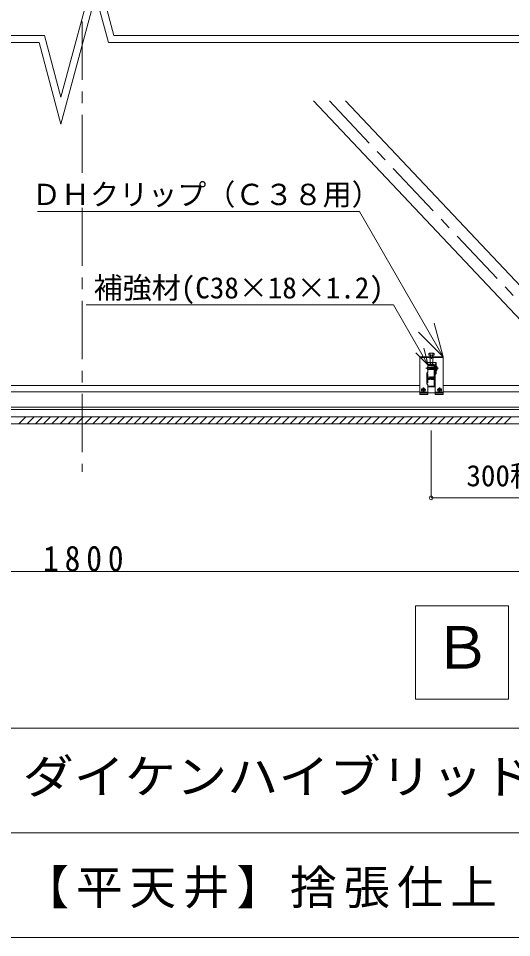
# Model space of a CAD drawing. Units: millimetres at full size, sheet at 1:20; details may follow other scales. Extents: x -4155 to 4045, y -2866 to 2834.
# Drawn here: x 711 to 1560, y -2866 to -1286 of the extents above; entities that cross this region are included whole.
import ezdxf
from ezdxf.enums import TextEntityAlignment as Align

# ---------------------------------------------------------------- set-up
doc = ezdxf.new("R2010")
doc.units = ezdxf.units.MM
doc.header["$LTSCALE"] = 20
doc.linetypes.add('CHAIN1', pattern=[8, 5, -1, 1, -1])
for name, color, linetype, lineweight in [('1-0_断面', 7, 'Continuous', 9), ('1-1_寸法', 7, 'Continuous', 9), ('1-2_文字', 7, 'Continuous', 9), ('F-0_図枠', 7, 'Continuous', 9)]:
    doc.layers.add(name, color=color, linetype=linetype, lineweight=lineweight)
doc.styles.add('ＭＳ ゴシック', font='')
doc.styles.get('ＭＳ ゴシック').set_extended_font_data('MS Gothic')

msp = doc.modelspace()

# ---------------------------------------------------------------- linework, layer by layer
at = {"layer": '1-0_断面', "color": 4, "linetype": 'CHAIN1'}
for p, q in [((821.26, -171.38), (821.26, -2065.23)), ((1246.31, -1427.49), (1667.1, -1873.03))]:
    msp.add_line(p, q, dxfattribs=at)
at = {"layer": '1-0_断面'}
for p, q in [((1218.8, -1427.49), (1673.31, -1908.74)), ((1273.82, -1427.49), (1702.4, -1881.28)), ((1418.53, -1861.46), (1425.45, -1861.46)), ((1419.68, -1861.96), (1419.68, -1864.96)), ((1424.3, -1861.96), (1424.3, -1864.96)), ((1426.61, -1861.96), (1426.61, -1864.96)), ((1421.99, -1867.46), (1401.99, -1867.46)), ((1401.99, -1867.46), (1401.99, -1932.46)), ((1421.99, -1868.66), (1401.99, -1868.66)), ((1415.64, -1877.46), (1421.99, -1877.46)), ((1418.99, -1869.3), (1418.99, -1870.6)), ((1419.92, -1870.6), (1418.99, -1870.6)), ((1419.49, -1864.96), (1419.49, -1867.46)), ((1419.49, -1867.46), (1419.49, -1877.46)), ((1419.49, -1877.46), (1419.49, -1880.26)), ((1420.19, -1864.96), (1420.19, -1867.46)), ((1420.19, -1877.46), (1420.19, -1880.96)), ((1421.99, -1870.6), (1421.34, -1870.6)), ((1421.99, -1867.46), (1441.99, -1867.46)), ((1421.99, -1868.66), (1441.99, -1868.66)), ((1421.99, -1870.6), (1422.63, -1870.6)), ((1429.84, -1877.46), (1421.99, -1877.46)), ((1423.79, -1864.96), (1423.79, -1867.46)), ((1423.79, -1877.46), (1423.79, -1880.96)), ((1424.06, -1870.6), (1424.99, -1870.6)), ((1424.49, -1864.96), (1424.49, -1867.46)), ((1424.49, -1867.46), (1424.49, -1877.46)), ((1424.99, -1869.3), (1424.99, -1870.6)), ((1429.84, -1879.46), (1428.34, -1879.46)), ((1428.34, -1894.96), (1428.34, -1879.46)), ((1429.54, -1894.96), (1429.54, -1879.46)), ((1429.84, -1896.46), (1429.84, -1877.46)), ((1441.99, -1867.46), (1441.99, -1932.46)), ((1412.35, -1887.21), (1433.73, -1887.21)), ((1415.47, -1889.25), (1413.84, -1887.21)), ((1415.39, -1885.23), (1413.85, -1887.21)), ((1414.14, -1913.96), (1414.14, -1895.46)), ((1419.06, -1885.23), (1415.39, -1885.23)), ((1418.94, -1889.25), (1415.47, -1889.25)), ((1415.99, -1880.96), (1426.19, -1880.96)), ((1415.99, -1880.96), (1415.99, -1882.16)), ((1415.99, -1882.16), (1426.19, -1882.16)), ((1418.9, -1888.99), (1419.37, -1887.21)), ((1418.9, -1888.99), (1419.09, -1889.71)), ((1419.09, -1889.71), (1419.67, -1888.99)), ((1419.37, -1887.21), (1419.96, -1886.49)), ((1420.77, -1886.32), (1419.45, -1886.56)), ((1420.19, -1880.96), (1419.49, -1880.26)), ((1419.49, -1885.43), (1421.6, -1885.43)), ((1419.67, -1888.99), (1420.15, -1887.21)), ((1419.67, -1888.99), (1420.65, -1888.99)), ((1419.79, -1888.54), (1420.77, -1888.54)), ((1419.96, -1886.49), (1420.15, -1887.21)), ((1420.31, -1885.89), (1421.48, -1885.89)), ((1420.65, -1888.99), (1421.6, -1885.43)), ((1420.65, -1888.99), (1420.84, -1889.71)), ((1420.84, -1889.71), (1421.42, -1888.99)), ((1421.42, -1888.99), (1422.38, -1885.43)), ((1421.42, -1888.99), (1422.4, -1888.99)), ((1421.54, -1888.54), (1422.52, -1888.54)), ((1421.6, -1885.43), (1422.18, -1884.71)), ((1422.18, -1884.71), (1422.38, -1885.43)), ((1422.25, -1885.89), (1423.23, -1885.89)), ((1422.38, -1885.43), (1423.35, -1885.43)), ((1422.4, -1888.99), (1423.35, -1885.43)), ((1422.4, -1888.99), (1422.59, -1889.71)), ((1422.59, -1889.71), (1423.17, -1888.99)), ((1423.17, -1888.99), (1424.13, -1885.43)), ((1423.17, -1888.99), (1424.14, -1888.99)), ((1423.29, -1888.54), (1424.27, -1888.54)), ((1423.35, -1885.43), (1423.93, -1884.71)), ((1423.79, -1880.96), (1424.49, -1880.26)), ((1423.93, -1884.71), (1424.13, -1885.43)), ((1424, -1885.89), (1424.98, -1885.89)), ((1424.13, -1885.43), (1425.1, -1885.43)), ((1424.14, -1888.99), (1425.1, -1885.43)), ((1424.14, -1888.99), (1424.34, -1889.71)), ((1424.34, -1889.71), (1424.92, -1888.99)), ((1424.92, -1888.99), (1425.88, -1885.43)), ((1424.92, -1888.99), (1425.89, -1888.99)), ((1425.04, -1888.54), (1426.02, -1888.54)), ((1425.1, -1885.43), (1425.68, -1884.71)), ((1425.68, -1884.71), (1425.88, -1885.43)), ((1425.75, -1885.89), (1426.04, -1885.89)), ((1425.88, -1885.43), (1426.02, -1885.43)), ((1425.89, -1888.99), (1425.97, -1888.7)), ((1425.89, -1888.99), (1426.04, -1889.53)), ((1426.04, -1885.43), (1426.85, -1885.43)), ((1426.04, -1888.45), (1426.85, -1885.43)), ((1426.04, -1885.89), (1426.73, -1885.89)), ((1426.04, -1889.53), (1426.09, -1889.71)), ((1426.67, -1888.99), (1427.64, -1888.99)), ((1426.79, -1882.76), (1426.79, -1917.16)), ((1426.79, -1888.54), (1427.77, -1888.54)), ((1426.85, -1885.43), (1427.43, -1884.71)), ((1427.43, -1884.71), (1427.63, -1885.43)), ((1427.5, -1885.89), (1428.48, -1885.89)), ((1427.63, -1885.43), (1428.6, -1885.43)), ((1427.64, -1888.99), (1428.6, -1885.43)), ((1427.64, -1888.99), (1427.84, -1889.71)), ((1427.84, -1886.21), (1428.34, -1886.21)), ((1427.84, -1889.71), (1428.42, -1888.99)), ((1427.99, -1882.76), (1427.99, -1917.16)), ((1428.34, -1894.96), (1429.84, -1894.96)), ((1428.42, -1888.99), (1429.37, -1885.43)), ((1428.42, -1888.99), (1429.39, -1888.99)), ((1428.54, -1888.54), (1429.52, -1888.54)), ((1428.6, -1885.43), (1429.18, -1884.71)), ((1429.18, -1884.71), (1429.37, -1885.43)), ((1429.25, -1885.89), (1429.84, -1885.89)), ((1429.37, -1885.43), (1429.84, -1885.43)), ((1429.39, -1888.99), (1429.84, -1887.33)), ((1429.39, -1888.99), (1429.59, -1889.71)), ((1429.84, -1886.96), (1429.59, -1887.21)), ((1429.84, -1887.46), (1429.59, -1887.21)), ((1429.59, -1889.71), (1429.84, -1889.4)), ((1429.84, -1883.32), (1429.84, -1891.1)), ((1430.71, -1886.61), (1431.38, -1886.61)), ((1430.71, -1887.81), (1431.38, -1887.81)), ((1414.14, -1896.96), (1415.64, -1896.96)), ((1414.44, -1912.46), (1414.44, -1896.96)), ((1415.64, -1912.46), (1415.64, -1896.96)), ((1418.64, -1902.25), (1415.64, -1902.25)), ((1418.76, -1906.27), (1415.64, -1906.27)), ((1418.6, -1902.51), (1418.79, -1901.79)), ((1418.6, -1902.51), (1419.07, -1904.29)), ((1418.79, -1901.79), (1419.37, -1902.51)), ((1419.07, -1904.29), (1419.66, -1905.01)), ((1420.47, -1905.18), (1419.15, -1904.94)), ((1419.19, -1906.07), (1421.3, -1906.07)), ((1419.37, -1902.51), (1419.85, -1904.29)), ((1419.37, -1902.51), (1420.35, -1902.51)), ((1419.49, -1902.96), (1420.47, -1902.96)), ((1419.66, -1905.01), (1419.85, -1904.29)), ((1420.01, -1905.61), (1421.18, -1905.61)), ((1420.35, -1902.51), (1420.54, -1901.79)), ((1420.35, -1902.51), (1421.3, -1906.07)), ((1420.54, -1901.79), (1421.12, -1902.51)), ((1421.12, -1902.51), (1422.1, -1902.51)), ((1421.12, -1902.51), (1422.08, -1906.07)), ((1421.24, -1902.96), (1422.22, -1902.96)), ((1421.3, -1906.07), (1421.88, -1906.79)), ((1421.88, -1906.79), (1422.08, -1906.07)), ((1421.95, -1905.61), (1422.93, -1905.61)), ((1422.08, -1906.07), (1423.05, -1906.07)), ((1422.1, -1902.51), (1422.29, -1901.79)), ((1422.1, -1902.51), (1423.05, -1906.07)), ((1422.29, -1901.79), (1422.87, -1902.51)), ((1422.87, -1902.51), (1423.84, -1902.51)), ((1422.87, -1902.51), (1423.83, -1906.07)), ((1422.99, -1902.96), (1423.97, -1902.96)), ((1423.05, -1906.07), (1423.63, -1906.79)), ((1423.63, -1906.79), (1423.83, -1906.07)), ((1423.7, -1905.61), (1424.68, -1905.61)), ((1423.83, -1906.07), (1424.8, -1906.07)), ((1423.84, -1902.51), (1424.04, -1901.79)), ((1423.84, -1902.51), (1424.8, -1906.07)), ((1424.04, -1901.79), (1424.62, -1902.51)), ((1424.62, -1902.51), (1425.59, -1902.51)), ((1424.62, -1902.51), (1425.58, -1906.07)), ((1424.74, -1902.96), (1425.72, -1902.96)), ((1424.8, -1906.07), (1425.38, -1906.79)), ((1425.38, -1906.79), (1425.58, -1906.07)), ((1425.45, -1905.61), (1425.74, -1905.61)), ((1425.58, -1906.07), (1425.72, -1906.07)), ((1425.59, -1902.51), (1425.74, -1901.97)), ((1425.59, -1902.51), (1425.67, -1902.8)), ((1425.74, -1901.97), (1425.79, -1901.79)), ((1425.74, -1903.05), (1426.55, -1906.07)), ((1425.74, -1905.61), (1426.43, -1905.61)), ((1425.74, -1906.07), (1426.55, -1906.07)), ((1426.37, -1902.51), (1427.34, -1902.51)), ((1426.49, -1902.96), (1427.47, -1902.96)), ((1426.55, -1906.07), (1427.13, -1906.79)), ((1427.13, -1906.79), (1427.33, -1906.07)), ((1427.2, -1905.61), (1428.18, -1905.61)), ((1427.33, -1906.07), (1428.3, -1906.07)), ((1427.34, -1902.51), (1427.54, -1901.79)), ((1427.34, -1902.51), (1428.3, -1906.07)), ((1427.54, -1901.79), (1428.12, -1902.51)), ((1427.54, -1905.29), (1428.04, -1905.29)), ((1428.12, -1902.51), (1428.34, -1902.51)), ((1428.12, -1902.51), (1428.34, -1903.33)), ((1428.24, -1902.96), (1428.34, -1902.96)), ((1428.3, -1906.07), (1428.34, -1906.12)), ((1429.84, -1896.46), (1428.34, -1897.96)), ((1428.34, -1897.96), (1428.34, -1932.46)), ((-269.22, -1917.05), (1401.99, -1917.05)), ((1412.06, -1924.46), (1404.06, -1924.46)), ((1404.82, -1924.46), (1410.93, -1924.46)), ((1406.56, -1923.96), (1405.11, -1923.96)), ((1406.56, -1924.96), (1405.11, -1924.96)), ((1407.56, -1922.96), (1407.56, -1921.5)), ((1407.56, -1927.42), (1407.56, -1925.96)), ((1408.06, -1928.46), (1408.06, -1920.46)), ((1408.06, -1920.7), (1408.06, -1928.34)), ((1408.56, -1922.96), (1408.56, -1921.5)), ((1408.56, -1927.42), (1408.56, -1925.96)), ((1411.02, -1923.96), (1409.56, -1923.96)), ((1411.02, -1924.96), (1409.56, -1924.96)), ((1414.14, -1912.46), (1415.64, -1912.46)), ((1414.14, -1913.96), (1415.64, -1915.46)), ((1415.64, -1915.46), (1415.64, -1932.46)), ((1428.34, -1918.96), (1415.64, -1918.96)), ((1415.99, -1918.96), (1415.99, -1917.76)), ((1426.19, -1917.76), (1415.99, -1917.76)), ((1439.91, -1924.45), (1431.91, -1924.45)), ((1434.41, -1923.95), (1432.96, -1923.95)), ((1434.41, -1924.95), (1432.96, -1924.95)), ((1439.16, -1924.46), (1433.05, -1924.46)), ((1435.41, -1922.95), (1435.41, -1921.5)), ((1435.41, -1927.41), (1435.41, -1925.95)), ((1435.91, -1928.45), (1435.91, -1920.45)), ((1435.91, -1920.69), (1435.91, -1928.34)), ((1436.41, -1922.95), (1436.41, -1921.5)), ((1436.41, -1927.41), (1436.41, -1925.95)), ((1438.87, -1923.95), (1437.41, -1923.95)), ((1438.87, -1924.95), (1437.41, -1924.95)), ((1441.99, -1917.05), (1634.96, -1917.05)), ((-269.22, -1927.65), (1401.99, -1927.65)), ((1401.99, -1928.24), (1415.64, -1928.24)), ((1401.99, -1929.01), (1415.64, -1929.01)), ((1401.99, -1931.26), (1415.64, -1931.26)), ((1401.99, -1932.46), (1415.64, -1932.46)), ((1428.34, -1929.56), (1415.64, -1929.56)), ((1441.99, -1928.24), (1428.34, -1928.24)), ((1441.99, -1929.01), (1428.34, -1929.01)), ((1441.99, -1931.26), (1428.34, -1931.26)), ((1441.99, -1932.46), (1428.34, -1932.46)), ((1441.99, -1927.65), (2001.27, -1927.65)), ((3772.19, -1954.05), (-269.22, -1954.05)), ((3772.19, -1958.05), (-269.22, -1958.05)), ((3772.19, -1970.55), (-269.22, -1970.55)), ((712.33, -1982.55), (724.33, -1970.55)), ((726.47, -1982.55), (738.47, -1970.55)), ((740.61, -1982.55), (752.61, -1970.55)), ((754.76, -1982.55), (766.76, -1970.55)), ((768.9, -1982.55), (780.9, -1970.55)), ((783.04, -1982.55), (795.04, -1970.55)), ((797.18, -1982.55), (809.18, -1970.55)), ((811.32, -1982.55), (823.32, -1970.55)), ((825.47, -1982.55), (837.47, -1970.55)), ((839.61, -1982.55), (851.61, -1970.55)), ((853.75, -1982.55), (865.75, -1970.55)), ((867.89, -1982.55), (879.89, -1970.55)), ((882.04, -1982.55), (894.04, -1970.55)), ((896.18, -1982.55), (908.18, -1970.55)), ((910.32, -1982.55), (922.32, -1970.55)), ((924.46, -1982.55), (936.46, -1970.55)), ((938.6, -1982.55), (950.6, -1970.55)), ((952.75, -1982.55), (964.75, -1970.55)), ((966.89, -1982.55), (978.89, -1970.55)), ((981.03, -1982.55), (993.03, -1970.55)), ((995.17, -1982.55), (1007.17, -1970.55)), ((1009.31, -1982.55), (1021.31, -1970.55)), ((1023.46, -1982.55), (1035.46, -1970.55)), ((1037.6, -1982.55), (1049.6, -1970.55)), ((1051.74, -1982.55), (1063.74, -1970.55)), ((1065.88, -1982.55), (1077.88, -1970.55)), ((1080.03, -1982.55), (1092.03, -1970.55)), ((1094.17, -1982.55), (1106.17, -1970.55)), ((1108.31, -1982.55), (1120.31, -1970.55)), ((1122.45, -1982.55), (1134.45, -1970.55)), ((1136.59, -1982.55), (1148.59, -1970.55)), ((1150.74, -1982.55), (1162.74, -1970.55)), ((1164.88, -1982.55), (1176.88, -1970.55)), ((1179.02, -1982.55), (1191.02, -1970.55)), ((1193.16, -1982.55), (1205.16, -1970.55)), ((1207.3, -1982.55), (1219.3, -1970.55)), ((1221.45, -1982.55), (1233.45, -1970.55)), ((1235.59, -1982.55), (1247.59, -1970.55)), ((1249.73, -1982.55), (1261.73, -1970.55)), ((1263.87, -1982.55), (1275.87, -1970.55)), ((1278.02, -1982.55), (1290.02, -1970.55)), ((1292.16, -1982.55), (1304.16, -1970.55)), ((1306.3, -1982.55), (1318.3, -1970.55)), ((1320.44, -1982.55), (1332.44, -1970.55)), ((1334.58, -1982.55), (1346.58, -1970.55)), ((1348.73, -1982.55), (1360.73, -1970.55)), ((1362.87, -1982.55), (1374.87, -1970.55)), ((1377.01, -1982.55), (1389.01, -1970.55)), ((1391.15, -1982.55), (1403.15, -1970.55)), ((1405.29, -1982.55), (1417.29, -1970.55)), ((1419.44, -1982.55), (1431.44, -1970.55)), ((1433.58, -1982.55), (1445.58, -1970.55)), ((1447.72, -1982.55), (1459.72, -1970.55)), ((1461.86, -1982.55), (1473.86, -1970.55)), ((1476.01, -1982.55), (1488.01, -1970.55)), ((1490.15, -1982.55), (1502.15, -1970.55)), ((1504.29, -1982.55), (1516.29, -1970.55)), ((1518.43, -1982.55), (1530.43, -1970.55)), ((1532.57, -1982.55), (1544.57, -1970.55)), ((1546.72, -1982.55), (1558.72, -1970.55)), ((3772.19, -1982.55), (-269.22, -1982.55))]:
    msp.add_line(p, q, dxfattribs=at)
for points in [[(1417.37, -1861.96), (1417.37, -1864.96), (1426.61, -1864.96)], [(1414.14, -1895.46), (1415.64, -1893.96), (1415.64, -1877.46)], [(1424.49, -1877.46), (1424.49, -1880.26), (1419.49, -1880.26)], [(1420.77, -1886.32), (1420.17, -1885.74), (1419.06, -1885.23)], [(1426.09, -1889.71), (1426.67, -1888.99), (1427.63, -1885.43)], [(1420.47, -1905.18), (1419.87, -1905.76), (1418.76, -1906.27)], [(1425.79, -1901.79), (1426.37, -1902.51), (1427.33, -1906.07)]]:
    msp.add_lwpolyline(points, dxfattribs=at)
for centre in [(1408.06, -1924.46), (1435.91, -1924.45)]:
    msp.add_circle(centre, 3.5, dxfattribs=at)
for centre, radius, start, end in [((1418.53, -1863.04), 1.58, 43.17355, 136.82645), ((1421.99, -1867.04), 5.58, 65.5673, 114.4327), ((1425.45, -1863.04), 1.58, 43.17355, 136.82645), ((1419.1, -1907.9), 21.35, 89.06782, 104.2543), ((1426.19, -1882.76), 1.8, 0, 90), ((1426.19, -1882.76), 0.6, 0, 90), ((1429.96, -1883.34), 0.117, 89.02011, 171.38429), ((1429.96, -1891.08), 0.117, 188.18623, 270.98085), ((1429.95, -1884.51), 1.28, 54.00873, 90.08937), ((1429.95, -1889.91), 1.28, 269.82111, 306.01746), ((1431.07, -1887.21), 0.699, 120.81566, 239.18423), ((1427.4, -1887.21), 5, 359.99995, 48.47899), ((1427.4, -1887.21), 5, 311.52902, 359.99995), ((1431.26, -1884.43), 0.431, 94.13362, 184.47853), ((1431.26, -1889.99), 0.431, 175.48814, 265.86568), ((1426.07, -1887.21), 5.5, 8.33369, 29.92578), ((1426.07, -1887.21), 5.5, 330.07637, 351.66556), ((1431.13, -1886.31), 0.394, 310.10379, 344.64825), ((1431.13, -1888.11), 0.394, 15.35164, 49.88438), ((1418.8, -1883.6), 21.35, 261.48757, 270.93217), ((1408.06, -1924.46), 3, 170.40593, 189.59407), ((1406.56, -1922.96), 1, 270, 0), ((1406.56, -1925.96), 1, 0, 90), ((1409.56, -1922.96), 1, 180, 270), ((1409.56, -1925.96), 1, 90, 180), ((1426.19, -1917.16), 1.8, 270, 0), ((1426.19, -1917.16), 0.6, 270, 0), ((1435.91, -1924.45), 3, 170.40593, 189.59407), ((1434.41, -1922.95), 1, 270, 0), ((1434.41, -1925.95), 1, 0, 90), ((1437.41, -1922.95), 1, 180, 270), ((1437.41, -1925.95), 1, 90, 180)]:
    msp.add_arc(centre, radius, start, end, dxfattribs=at)
at = {"layer": '1-1_寸法'}
for p, q in [((844.26, -1244.67), (784.46, -1467.85)), ((866.45, -1327.49), (844.26, -1244.67)), ((-565.12, -1315.49), (756.06, -1315.49)), ((784.46, -1421.49), (756.06, -1315.49)), ((875.66, -1315.49), (2576.06, -1315.49)), ((866.45, -1327.49), (2566.85, -1327.49)), ((1421.26, -2109.97), (1421.26, -1993.99)), ((1421.26, -2109.97), (2021.26, -2109.97)), ((-78.74, -2236.68), (1721.26, -2236.68))]:
    msp.add_line(p, q, dxfattribs=at)
for points in [[(875.66, -1315.49), (844.26, -1198.31), (784.46, -1421.49)], [(-565.12, -1327.49), (746.85, -1327.49), (784.46, -1467.85)]]:
    msp.add_lwpolyline(points, dxfattribs=at)
msp.add_circle((1421.26, -2109.97), 3.19, dxfattribs=at)
at = {"layer": '1-2_文字'}
for p, q in [((1297.85, -1617.81), (744.46, -1617.81)), ((1297.85, -1617.81), (1441.99, -1867.46)), ((1356.66, -1778.2), (828.04, -1778.2)), ((1356.66, -1778.2), (1416.4, -1881.66)), ((1441.99, -1867.46), (1426.46, -1809.5)), ((1441.99, -1867.46), (1399.56, -1825.03)), ((1416.4, -1881.66), (1395.18, -1860.45)), ((1416.4, -1881.66), (1408.63, -1852.69)), ((1394.49, -2295.65), (1394.49, -2455.65)), ((1394.49, -2295.65), (1554.49, -2295.65))]:
    msp.add_line(p, q, dxfattribs=at)
msp.add_lwpolyline([(1394.49, -2455.65), (1554.49, -2455.65), (1554.49, -2295.65)], dxfattribs=at)
at = {"layer": 'F-0_図枠'}
for p, q in [((-4154.85, -2505.65), (4045.15, -2505.65)), ((2725.15, -2685.65), (-394.85, -2685.65)), ((-4154.85, -2865.65), (4045.15, -2865.65))]:
    msp.add_line(p, q, dxfattribs=at)

# ---------------------------------------------------------------- texts
at = {"layer": '1-1_寸法', "style": 'ＭＳ ゴシック'}
msp.add_text('300程度', height=36.66, dxfattribs=at).set_placement((1482.01, -2101.08), align=Align.BOTTOM_LEFT)
at = {"layer": '1-1_寸法', "insert": (753.76, -2236.68), "char_height": 43.99, "attachment_point": 7, "style": 'ＭＳ ゴシック'}
msp.add_mtext('\\T1.38;\\W0.9;1800', dxfattribs=at)
at = {"layer": '1-2_文字', "style": 'ＭＳ ゴシック'}
for s, height, p in [('ＤＨクリップ（Ｃ３８用）', 36.66, (734.52, -1617.81)), ('補強材(C38×18×1.2)', 36.66, (840.69, -1778.2)), ('Ｂ', 73.31, (1424.49, -2425.65))]:
    msp.add_text(s, height=height, dxfattribs=at).set_placement(p, align=Align.BOTTOM_LEFT)
at = {"layer": 'F-0_図枠', "style": 'ＭＳ ゴシック', "width": 1.1}
msp.add_text('ダイケンハイブリッド天井\u3000標準図〈参考図〉', height=58.65, dxfattribs=at).set_placement((718.5, -2635.65), align=Align.BOTTOM_LEFT)
at = {"layer": 'F-0_図枠', "insert": (718.5, -2815.65), "char_height": 58.65, "attachment_point": 7, "style": 'ＭＳ ゴシック'}
msp.add_mtext('\\T1.15;【平天井】捨張仕上・基本軸組364×1800', dxfattribs=at)

doc.saveas('drawing.dxf')
